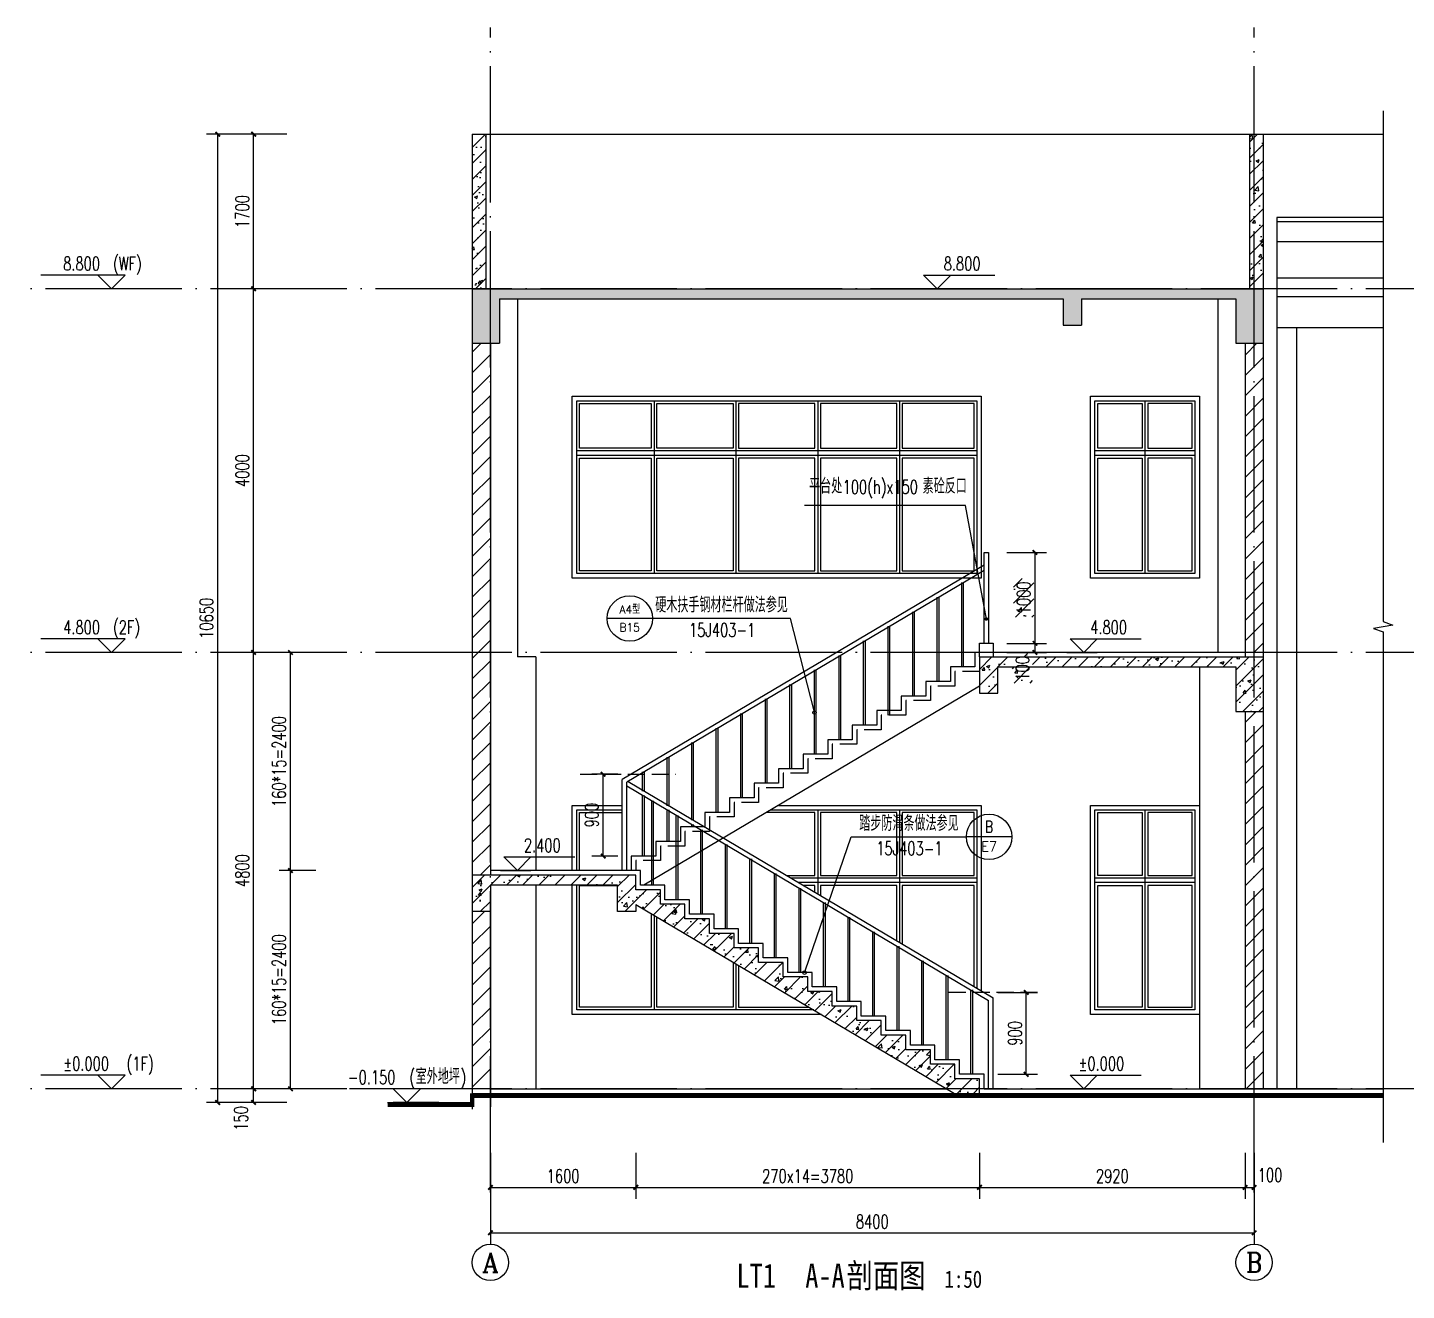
# Model space of a CAD drawing. Extents: x 409931 to 937299, y -508824 to 132289.
# Drawn here: x 589876 to 605041, y -189875 to -175985 of the extents above; entities that cross this region are included whole.
import ezdxf
from ezdxf.enums import TextEntityAlignment as Align

# ---------------------------------------------------------------- set-up
doc = ezdxf.new("R2010")
doc.units = 0
doc.header["$LTSCALE"] = 1500
doc.header["$MEASUREMENT"] = 0
doc.linetypes.add('DASH', pattern=[0.35, 0.25, -0.1])
doc.linetypes.add('DOTE', pattern=[2.42, 2, -0.2, 0.02, -0.2])
doc.layers.get('Defpoints').update_dxf_attribs({"color": 252})
for name, color, linetype in [('A-Hatch2(建筑填充2立面)', 9, 'Continuous'), ('A-L-handrail(建筑栏杆)', 165, 'Continuous'), ('A-L-wall(建筑立面)', 2, 'Continuous'), ('A-Other(建筑其它)', 33, 'Continuous'), ('A-S-face(建筑粉刷线)', 136, 'Continuous'), ('A-S-SEE(建筑剖面可见线)', 154, 'Continuous'), ('A-Stair(建筑楼梯、踏步、电梯)', 25, 'Continuous'), ('AXIS', 3, 'Continuous'), ('AXIS_TEXT', 7, 'Continuous'), ('DIM_ELEV', 3, 'Continuous'), ('DIM_IDEN', 3, 'Continuous'), ('DIM_SYMB', 3, 'Continuous'), ('DOTE', 1, 'Continuous'), ('PUB_DIM', 3, 'Continuous'), ('PUB_TEXT', 7, 'Continuous')]:
    doc.layers.add(name, color=color, linetype=linetype)
doc.styles.add('_TCH_AXIS', font='COMPLEX', dxfattribs={"bigfont": 'GBCBIG'})
doc.styles.add('_TCH_DIM', font='SIMPLEX', dxfattribs={"bigfont": 'GBCBIG'})
doc.styles.add('_TCH_DIM_T3', font='SIMPLEX', dxfattribs={"width": 0.705882, "bigfont": 'GBCBIG'})
doc.styles.add('仿宋体', font='', dxfattribs={"width": 0.8})
doc.styles.get('仿宋体').set_extended_font_data('SimSun')
doc.dimstyles.new('_TCH_ARCH&&50', dxfattribs={"dimtxt": 148.75, "dimasz": 50, "dimexe": 125, "dimexo": 150, "dimgap": 50, "dimtad": 1, "dimdec": 0, "dimzin": 0, "dimdsep": 46, "dimtxsty": '_TCH_DIM_T3', "dimblk": 'ARCHTICK', "dimcen": 0.09, "dimclrt": 7, "dimazin": 2, "dimtfac": 1, "dimtdec": 0, "dimtix": 1, "dimtmove": 2, "dimatfit": 3, "dimfxl": 0, "dimtolj": 1, "dimtzin": 0, "dimarcsym": 0})
pattern_1 = [(45, (24966.5, 55633.5), (-88.388348, 88.388348), []), (50, (24966.5, 55633.5), (358.63009, -31.37607), [37.5, -412.5]), (355, (24966.5, 55633.5), (-69.37567, 376.09607), [30, -330]), (100.4514, (24996.4, 55630.9), (289.2547, 344.71977), [31.8701, -350.57106]), (46.1842, (24966.5, 55733.5), (533.62052, -82.7595), [56.25, -618.75]), (96.6356, (25010.97, 55726.6), (467.33135, 487.05894), [47.80514, -525.8565]), (351.1842, (24966.5, 55733.5), (467.33097, 487.0593), [45, -495]), (21, (25016.5, 55708.5), (298.45353, -201.30945), [37.5, -412.5]), (326, (25016.5, 55708.5), (121.65767, 362.57502), [30, -330]), (71.4514, (25041.37, 55691.72), (420.11131, 161.26525), [31.8701, -350.57106]), (37.5, (24966.5, 55633.5), (6.079928, 166.446927), [0, -326, 0, -335, 0, -331.25]), (7.5, (24966.5, 55633.5), (131.53477, 197.205856), [0, -191, 0, -318.5, 0, -126.25]), (327.5, (24855, 55633.5), (266.911218, -11.277436), [0, -125, 0, -390, 0, -517.5]), (317.5, (24805, 55633.5), (291.593085, 50.05249), [0, -162.5, 0, -259, 0, -367.5])]
pattern_2 = [(45, (0, 0), (-112.2532, 112.2532), [])]

# ---------------------------------------------------------------- blocks, each defined once
blk = doc.blocks.new('_ArchTick')
at = {"color": 0, "linetype": 'ByBlock', "const_width": 0.4}
blk.add_lwpolyline([(-0.5, -0.5), (0.5, 0.5)], dxfattribs=at)
blk = doc.blocks.new('*D350')
at = {"layer": 'Defpoints', "color": 0}
for p in [(592767, -182858), (593195, -182858), (593195, -185258)]:
    blk.add_point(p, dxfattribs=at)
at = {"layer": 'PUB_DIM', "color": 0, "lineweight": -2}
for p, q in [((593045, -182858), (592642, -182858)), ((592767, -185258), (592767, -182858)), ((593045, -185258), (592642, -185258))]:
    blk.add_line(p, q, dxfattribs=at)
at = {"layer": 'PUB_DIM', "color": 0, "lineweight": -2, "xscale": 50, "yscale": 50, "zscale": 50}
for p, rotation in [((592767, -182858), 90), ((592767, -185258), 270)]:
    blk.add_blockref('_ArchTick', p, dxfattribs=dict(at, rotation=rotation))
at = {"layer": 'PUB_DIM', "color": 7, "insert": (592642, -184058), "char_height": 148.75, "attachment_point": 5, "rotation": 90, "style": '_TCH_DIM_T3'}
blk.add_mtext('\\A1;160*15=2400', dxfattribs=at)
blk = doc.blocks.new('*D351')
at = {"layer": 'Defpoints', "color": 0}
for p in [(592767, -185258), (593195, -185258), (593195, -187658)]:
    blk.add_point(p, dxfattribs=at)
at = {"layer": 'PUB_DIM', "color": 0, "lineweight": -2}
for p, q in [((593045, -185258), (592642, -185258)), ((592767, -187658), (592767, -185258)), ((593045, -187658), (592642, -187658))]:
    blk.add_line(p, q, dxfattribs=at)
at = {"layer": 'PUB_DIM', "color": 0, "lineweight": -2, "xscale": 50, "yscale": 50, "zscale": 50}
for p, rotation in [((592767, -185258), 90), ((592767, -187658), 270)]:
    blk.add_blockref('_ArchTick', p, dxfattribs=dict(at, rotation=rotation))
at = {"layer": 'PUB_DIM', "color": 7, "insert": (592642, -186458), "char_height": 148.75, "attachment_point": 5, "rotation": 90, "style": '_TCH_DIM_T3'}
blk.add_mtext('\\A1;160*15=2400', dxfattribs=at)
blk = doc.blocks.new('*D352')
at = {"layer": 'Defpoints', "color": 0}
for p in [(591967, -177158), (592727, -177158), (592727, -187808)]:
    blk.add_point(p, dxfattribs=at)
at = {"layer": 'PUB_DIM', "color": 0, "lineweight": -2}
for p, q in [((592577, -177158), (591842, -177158)), ((591967, -187808), (591967, -177158)), ((592577, -187808), (591842, -187808))]:
    blk.add_line(p, q, dxfattribs=at)
at = {"layer": 'PUB_DIM', "color": 0, "lineweight": -2, "xscale": 50, "yscale": 50, "zscale": 50}
for p, rotation in [((591967, -177158), 90), ((591967, -187808), 270)]:
    blk.add_blockref('_ArchTick', p, dxfattribs=dict(at, rotation=rotation))
at = {"layer": 'PUB_DIM', "color": 7, "insert": (591843, -182483), "char_height": 148.8, "attachment_point": 5, "rotation": 90, "style": '_TCH_DIM_T3'}
blk.add_mtext('\\A1;10650', dxfattribs=at)
blk = doc.blocks.new('*D353')
at = {"layer": 'Defpoints', "color": 0}
for p in [(592362, -187658), (592877, -187658), (592877, -187808)]:
    blk.add_point(p, dxfattribs=at)
at = {"layer": 'PUB_DIM', "color": 0, "lineweight": -2}
for p, q in [((592727, -187658), (592237, -187658)), ((592362, -187808), (592362, -187658)), ((592727, -187808), (592237, -187808))]:
    blk.add_line(p, q, dxfattribs=at)
at = {"layer": 'PUB_DIM', "color": 0, "lineweight": -2, "xscale": 50, "yscale": 50, "zscale": 50}
for p, rotation in [((592362, -187658), 90), ((592362, -187808), 270)]:
    blk.add_blockref('_ArchTick', p, dxfattribs=dict(at, rotation=rotation))
at = {"layer": 'PUB_DIM', "color": 7, "insert": (592224, -187983), "char_height": 148.8, "attachment_point": 5, "rotation": 90, "style": '_TCH_DIM_T3'}
blk.add_mtext('\\A1;150', dxfattribs=at)
blk = doc.blocks.new('*D354')
at = {"layer": 'Defpoints', "color": 0}
for p in [(592362, -182858), (592877, -182858), (592877, -187658)]:
    blk.add_point(p, dxfattribs=at)
at = {"layer": 'PUB_DIM', "color": 0, "lineweight": -2}
for p, q in [((592727, -182858), (592237, -182858)), ((592362, -187658), (592362, -182858)), ((592727, -187658), (592237, -187658))]:
    blk.add_line(p, q, dxfattribs=at)
at = {"layer": 'PUB_DIM', "color": 0, "lineweight": -2, "xscale": 50, "yscale": 50, "zscale": 50}
for p, rotation in [((592362, -182858), 90), ((592362, -187658), 270)]:
    blk.add_blockref('_ArchTick', p, dxfattribs=dict(at, rotation=rotation))
at = {"layer": 'PUB_DIM', "color": 7, "insert": (592238, -185258), "char_height": 148.8, "attachment_point": 5, "rotation": 90, "style": '_TCH_DIM_T3'}
blk.add_mtext('\\A1;4800', dxfattribs=at)
blk = doc.blocks.new('*D355')
at = {"layer": 'Defpoints', "color": 0}
for p in [(592362, -178858), (592877, -178858), (592877, -182858)]:
    blk.add_point(p, dxfattribs=at)
at = {"layer": 'PUB_DIM', "color": 0, "lineweight": -2}
for p, q in [((592727, -178858), (592237, -178858)), ((592362, -182858), (592362, -178858)), ((592727, -182858), (592237, -182858))]:
    blk.add_line(p, q, dxfattribs=at)
at = {"layer": 'PUB_DIM', "color": 0, "lineweight": -2, "xscale": 50, "yscale": 50, "zscale": 50}
for p, rotation in [((592362, -178858), 90), ((592362, -182858), 270)]:
    blk.add_blockref('_ArchTick', p, dxfattribs=dict(at, rotation=rotation))
at = {"layer": 'PUB_DIM', "color": 7, "insert": (592238, -180858), "char_height": 148.8, "attachment_point": 5, "rotation": 90, "style": '_TCH_DIM_T3'}
blk.add_mtext('\\A1;4000', dxfattribs=at)
blk = doc.blocks.new('*D356')
at = {"layer": 'Defpoints', "color": 0}
for p in [(592362, -177158), (592877, -177158), (592877, -178858)]:
    blk.add_point(p, dxfattribs=at)
at = {"layer": 'PUB_DIM', "color": 0, "lineweight": -2}
for p, q in [((592727, -177158), (592237, -177158)), ((592362, -178858), (592362, -177158)), ((592727, -178858), (592237, -178858))]:
    blk.add_line(p, q, dxfattribs=at)
at = {"layer": 'PUB_DIM', "color": 0, "lineweight": -2, "xscale": 50, "yscale": 50, "zscale": 50}
for p, rotation in [((592362, -177158), 90), ((592362, -178858), 270)]:
    blk.add_blockref('_ArchTick', p, dxfattribs=dict(at, rotation=rotation))
at = {"layer": 'PUB_DIM', "color": 7, "insert": (592238, -178008), "char_height": 148.8, "attachment_point": 5, "rotation": 90, "style": '_TCH_DIM_T3'}
blk.add_mtext('\\A1;1700', dxfattribs=at)
blk = doc.blocks.new('*D357')
at = {"layer": 'Defpoints', "color": 0}
for p in [(600496, -181758), (600956, -181758), (600496, -182758)]:
    blk.add_point(p, dxfattribs=at)
at = {"layer": 'PUB_DIM', "color": 0, "lineweight": -2}
for p, q in [((600646, -181758), (601081, -181758)), ((600956, -182758), (600956, -181758)), ((600646, -182758), (601081, -182758))]:
    blk.add_line(p, q, dxfattribs=at)
at = {"layer": 'PUB_DIM', "color": 0, "lineweight": -2, "xscale": 50, "yscale": 50, "zscale": 50}
for p, rotation in [((600956, -181758), 90), ((600956, -182758), 270)]:
    blk.add_blockref('_ArchTick', p, dxfattribs=dict(at, rotation=rotation))
at = {"layer": 'PUB_DIM', "color": 7, "insert": (600831, -182258), "char_height": 148.8, "attachment_point": 5, "rotation": 90, "style": '_TCH_DIM_T3'}
blk.add_mtext('\\A1;1000', dxfattribs=at)
blk = doc.blocks.new('*D358')
at = {"layer": 'Defpoints', "color": 0}
for p in [(600496, -182758), (600496, -182858), (600956, -182758)]:
    blk.add_point(p, dxfattribs=at)
at = {"layer": 'PUB_DIM', "color": 0, "lineweight": -2}
for p, q in [((600646, -182758), (601081, -182758)), ((600646, -182858), (601081, -182858)), ((600956, -182858), (600956, -182758))]:
    blk.add_line(p, q, dxfattribs=at)
at = {"layer": 'PUB_DIM', "color": 0, "lineweight": -2, "xscale": 50, "yscale": 50, "zscale": 50}
for p, rotation in [((600956, -182758), 90), ((600956, -182858), 270)]:
    blk.add_blockref('_ArchTick', p, dxfattribs=dict(at, rotation=rotation))
at = {"layer": 'PUB_DIM', "color": 7, "insert": (600818, -183033), "char_height": 148.8, "attachment_point": 5, "rotation": 90, "style": '_TCH_DIM_T3'}
blk.add_mtext('\\A1;100', dxfattribs=at)
blk = doc.blocks.new('*D359')
at = {"layer": 'Defpoints', "color": 0}
for p in [(596206, -184198), (596516, -184198), (596516, -185098)]:
    blk.add_point(p, dxfattribs=at)
at = {"layer": 'PUB_DIM', "color": 0, "lineweight": -2}
for p, q in [((596366, -184198), (596081, -184198)), ((596206, -185098), (596206, -184198)), ((596366, -185098), (596081, -185098))]:
    blk.add_line(p, q, dxfattribs=at)
at = {"layer": 'PUB_DIM', "color": 0, "lineweight": -2, "xscale": 50, "yscale": 50, "zscale": 50}
for p, rotation in [((596206, -184198), 90), ((596206, -185098), 270)]:
    blk.add_blockref('_ArchTick', p, dxfattribs=dict(at, rotation=rotation))
at = {"layer": 'PUB_DIM', "color": 7, "insert": (596081, -184648), "char_height": 148.8, "attachment_point": 5, "rotation": 90, "style": '_TCH_DIM_T3'}
blk.add_mtext('\\A1;900', dxfattribs=at)
blk = doc.blocks.new('*D360')
at = {"layer": 'Defpoints', "color": 0}
for p in [(600396, -186598), (600859, -186598), (600396, -187498)]:
    blk.add_point(p, dxfattribs=at)
at = {"layer": 'PUB_DIM', "color": 0, "lineweight": -2}
for p, q in [((600546, -186598), (600984, -186598)), ((600859, -187498), (600859, -186598)), ((600546, -187498), (600984, -187498))]:
    blk.add_line(p, q, dxfattribs=at)
at = {"layer": 'PUB_DIM', "color": 0, "lineweight": -2, "xscale": 50, "yscale": 50, "zscale": 50}
for p, rotation in [((600859, -186598), 90), ((600859, -187498), 270)]:
    blk.add_blockref('_ArchTick', p, dxfattribs=dict(at, rotation=rotation))
at = {"layer": 'PUB_DIM', "color": 7, "insert": (600735, -187048), "char_height": 148.8, "attachment_point": 5, "rotation": 90, "style": '_TCH_DIM_T3'}
blk.add_mtext('\\A1;900', dxfattribs=at)
blk = doc.blocks.new('*D361')
at = {"layer": 'Defpoints', "color": 0}
for p in [(603266, -188211), (603366, -188211), (603366, -188742)]:
    blk.add_point(p, dxfattribs=at)
at = {"layer": 'PUB_DIM', "color": 0, "lineweight": -2}
for p, q in [((603266, -188361), (603266, -188867)), ((603366, -188361), (603366, -188867)), ((603266, -188742), (603366, -188742))]:
    blk.add_line(p, q, dxfattribs=at)
at = {"layer": 'PUB_DIM', "color": 0, "lineweight": -2, "xscale": 50, "yscale": 50, "zscale": 50, "rotation": 180}
blk.add_blockref('_ArchTick', (603266, -188742), dxfattribs=at)
at = {"layer": 'PUB_DIM', "color": 0, "lineweight": -2, "xscale": 50, "yscale": 50, "zscale": 50}
blk.add_blockref('_ArchTick', (603366, -188742), dxfattribs=at)
at = {"layer": 'PUB_DIM', "color": 7, "insert": (603541, -188605), "char_height": 148.8, "attachment_point": 5, "style": '_TCH_DIM_T3'}
blk.add_mtext('\\A1;100', dxfattribs=at)
blk = doc.blocks.new('*D362')
at = {"layer": 'Defpoints', "color": 0}
for p in [(600346, -188211), (603266, -188211), (603266, -188742)]:
    blk.add_point(p, dxfattribs=at)
at = {"layer": 'PUB_DIM', "color": 0, "lineweight": -2}
for p, q in [((600346, -188361), (600346, -188867)), ((603266, -188361), (603266, -188867)), ((600346, -188742), (603266, -188742))]:
    blk.add_line(p, q, dxfattribs=at)
at = {"layer": 'PUB_DIM', "color": 0, "lineweight": -2, "xscale": 50, "yscale": 50, "zscale": 50, "rotation": 180}
blk.add_blockref('_ArchTick', (600346, -188742), dxfattribs=at)
at = {"layer": 'PUB_DIM', "color": 0, "lineweight": -2, "xscale": 50, "yscale": 50, "zscale": 50}
blk.add_blockref('_ArchTick', (603266, -188742), dxfattribs=at)
at = {"layer": 'PUB_DIM', "color": 7, "insert": (601806, -188618), "char_height": 148.8, "attachment_point": 5, "style": '_TCH_DIM_T3'}
blk.add_mtext('\\A1;2920', dxfattribs=at)
blk = doc.blocks.new('*D363')
at = {"layer": 'Defpoints', "color": 0}
for p in [(596566, -188211), (600346, -188211), (600346, -188742)]:
    blk.add_point(p, dxfattribs=at)
at = {"layer": 'PUB_DIM', "color": 0, "lineweight": -2}
for p, q in [((596566, -188361), (596566, -188867)), ((600346, -188361), (600346, -188867)), ((596566, -188742), (600346, -188742))]:
    blk.add_line(p, q, dxfattribs=at)
at = {"layer": 'PUB_DIM', "color": 0, "lineweight": -2, "xscale": 50, "yscale": 50, "zscale": 50, "rotation": 180}
blk.add_blockref('_ArchTick', (596566, -188742), dxfattribs=at)
at = {"layer": 'PUB_DIM', "color": 0, "lineweight": -2, "xscale": 50, "yscale": 50, "zscale": 50}
blk.add_blockref('_ArchTick', (600346, -188742), dxfattribs=at)
at = {"layer": 'PUB_DIM', "color": 7, "insert": (598456, -188618), "char_height": 148.75, "attachment_point": 5, "style": '_TCH_DIM_T3'}
blk.add_mtext('\\A1;270x14=3780', dxfattribs=at)
blk = doc.blocks.new('*D364')
at = {"layer": 'Defpoints', "color": 0}
for p in [(594966, -188211), (596566, -188211), (596566, -188742)]:
    blk.add_point(p, dxfattribs=at)
at = {"layer": 'PUB_DIM', "color": 0, "lineweight": -2}
for p, q in [((594966, -188361), (594966, -188867)), ((596566, -188361), (596566, -188867)), ((594966, -188742), (596566, -188742))]:
    blk.add_line(p, q, dxfattribs=at)
at = {"layer": 'PUB_DIM', "color": 0, "lineweight": -2, "xscale": 50, "yscale": 50, "zscale": 50, "rotation": 180}
blk.add_blockref('_ArchTick', (594966, -188742), dxfattribs=at)
at = {"layer": 'PUB_DIM', "color": 0, "lineweight": -2, "xscale": 50, "yscale": 50, "zscale": 50}
blk.add_blockref('_ArchTick', (596566, -188742), dxfattribs=at)
at = {"layer": 'PUB_DIM', "color": 7, "insert": (595766, -188618), "char_height": 148.8, "attachment_point": 5, "style": '_TCH_DIM_T3'}
blk.add_mtext('\\A1;1600', dxfattribs=at)
blk = doc.blocks.new('*D365')
at = {"layer": 'Defpoints', "color": 0}
for p in [(594966, -188742), (603366, -188742), (603366, -189242)]:
    blk.add_point(p, dxfattribs=at)
at = {"layer": 'PUB_DIM', "color": 0, "lineweight": -2}
for p, q in [((594966, -188892), (594966, -189367)), ((603366, -188892), (603366, -189367)), ((594966, -189242), (603366, -189242))]:
    blk.add_line(p, q, dxfattribs=at)
at = {"layer": 'PUB_DIM', "color": 0, "lineweight": -2, "xscale": 50, "yscale": 50, "zscale": 50, "rotation": 180}
blk.add_blockref('_ArchTick', (594966, -189242), dxfattribs=at)
at = {"layer": 'PUB_DIM', "color": 0, "lineweight": -2, "xscale": 50, "yscale": 50, "zscale": 50}
blk.add_blockref('_ArchTick', (603366, -189242), dxfattribs=at)
at = {"layer": 'PUB_DIM', "color": 7, "insert": (599166, -189118), "char_height": 148.8, "attachment_point": 5, "style": '_TCH_DIM_T3'}
blk.add_mtext('\\A1;8400', dxfattribs=at)

msp = doc.modelspace()

# ---------------------------------------------------------------- hatches: boundary and pattern name
at = {"layer": 'A-Hatch2(建筑填充2立面)'}
h = msp.add_hatch(dxfattribs=at)
h.set_pattern_fill('钢筋混凝土,_O', color=256, scale=50)
h.set_pattern_definition([(45, (-482664.77, -43459.14), (-88.388348, 88.388348), []), (50, (-482664.77, -43459.14), (358.63009, -31.37607), [37.5, -412.5]), (355, (-482664.77, -43459.14), (-69.37567, 376.09607), [30, -330]), (100.4514, (-482634.9, -43461.76), (289.25469, 344.71977), [31.8701, -350.57106]), (46.1842, (-482664.77, -43359.14), (533.62052, -82.7595), [56.25, -618.75]), (96.6356, (-482620.3, -43366.04), (467.33135, 487.05894), [47.80514, -525.8565]), (351.1842, (-482664.77, -43359.14), (467.33097, 487.0593), [45, -495]), (21, (-482614.77, -43384.14), (298.45353, -201.309445), [37.5, -412.5]), (326, (-482614.77, -43384.14), (121.65767, 362.57502), [30, -330]), (71.4514, (-482589.9, -43400.92), (420.11131, 161.26525), [31.8701, -350.57106]), (37.5, (-482664.77, -43459.14), (6.079928, 166.446927), [0, -326, 0, -335, 0, -331.25]), (7.5, (-482664.77, -43459.14), (131.53477, 197.205856), [0, -191, 0, -318.5, 0, -126.25]), (327.5, (-482776.27, -43459.14), (266.911218, -11.277436), [0, -125, 0, -390, 0, -517.5]), (317.5, (-482826.27, -43459.14), (291.593085, 50.05249), [0, -162.5, 0, -259, 0, -367.5])])
h.paths.add_polyline_path([(594915.5, -177157.8), (594765.5, -177157.8), (594765.5, -178857.8), (594915.5, -178857.8)])
h = msp.add_hatch(dxfattribs=at)
h.set_pattern_fill('钢筋混凝土,_O', color=256, scale=50)
h.set_pattern_definition(pattern_1)
h.paths.add_polyline_path([(603465.5, -177157.8), (603365.5, -177157.8), (603365.5, -178857.8), (603465.5, -178857.8)])
h.paths.add_polyline_path([(603365.5, -177157.8), (603315.5, -177157.8), (603315.5, -178857.8), (603365.5, -178857.8)])
h = msp.add_hatch(dxfattribs=at)
h.set_pattern_fill('钢筋混凝土,_O', color=256, scale=50)
h.set_pattern_definition(pattern_1)
h.paths.add_polyline_path([(594965.5, -178857.8), (594765.5, -178857.8), (594765.5, -179457.8), (594965.5, -179457.8)])
h.paths.add_polyline_path([(595065.5, -178967.8), (601265.5, -178967.8), (601265.5, -179257.8), (601465.5, -179257.8), (601465.5, -178967.8), (603165.5, -178967.8), (603165.5, -179457.8), (603365.5, -179457.8), (603365.5, -178857.8), (594965.5, -178857.8), (594965.5, -179457.8), (595065.5, -179457.8)])
h.paths.add_polyline_path([(603365.5, -179457.8), (603465.5, -179457.8), (603465.5, -178857.8), (603365.5, -178857.8)])
h = msp.add_hatch(dxfattribs=at)
h.set_pattern_fill('ANSI31,_O', color=256, scale=100)
h.set_pattern_definition(pattern_2)
h.paths.add_polyline_path([(594965.5, -179457.8), (594765.5, -179457.8), (594765.5, -182857.8), (594965.5, -182857.8)])
h.paths.add_polyline_path([(594765.5, -185307.8), (594965.5, -185307.8), (594965.5, -182857.8), (594765.5, -182857.8)])
h.paths.add_polyline_path([(594765.5, -187657.8), (594965.5, -187657.8), (594965.5, -185707.8), (594765.5, -185707.8)])
h = msp.add_hatch(dxfattribs=at)
h.set_pattern_fill('ANSI31,_O', color=256, scale=100)
h.set_pattern_definition(pattern_2)
h.paths.add_polyline_path([(603265.5, -182857.8), (603365.5, -182857.8), (603365.5, -179457.8), (603265.5, -179457.8)])
h.paths.add_polyline_path([(603465.5, -179457.8), (603365.5, -179457.8), (603365.5, -182857.8), (603465.5, -182857.8)])
h.paths.add_polyline_path([(603465.5, -183507.8), (603365.5, -183507.8), (603365.5, -187657.8), (603465.5, -187657.8)])
h.paths.add_polyline_path([(603365.5, -183507.8), (603265.5, -183507.8), (603265.5, -187657.8), (603365.5, -187657.8)])
h = msp.add_hatch(dxfattribs=at)
h.set_pattern_fill('钢筋混凝土,_O', color=256, scale=50)
h.set_pattern_definition(pattern_1)
h.paths.add_polyline_path([(600345.5, -182907.8), (600345.5, -183307.8), (600545.5, -183307.8), (600545.5, -183017.8), (603165.5, -183017.8), (603165.5, -183507.8), (603365.5, -183507.8), (603365.5, -182907.8)])
h.paths.add_polyline_path([(603465.5, -182907.8), (603365.5, -182907.8), (603365.5, -183507.8), (603465.5, -183507.8)])
edge = h.paths.add_edge_path()
edge.add_line((600719.7, -182470), (600719.7, -182045.6))
edge.add_line((600719.7, -182045.6), (600942.8, -182045.6))
edge.add_line((600942.8, -182045.6), (600942.8, -182470))
edge.add_line((600942.8, -182470), (600719.7, -182470))
edge.add_line((600706.6, -183195), (600706.6, -182870.6))
edge.add_line((600706.6, -182870.6), (600929.7, -182870.6))
edge.add_line((600929.7, -182870.6), (600929.7, -183195))
edge.add_line((600929.7, -183195), (600706.6, -183195))
h = msp.add_hatch(dxfattribs=at)
h.set_pattern_fill('钢筋混凝土,_O', color=256, scale=50)
h.set_pattern_definition(pattern_1)
h.paths.add_polyline_path([(596365.5, -185707.8), (596565.5, -185707.8), (596565.5, -185630.6), (599986.5, -187657.8), (600345.5, -187657.8), (600345.5, -187547.8), (600075.5, -187547.8), (600075.5, -187387.8), (599805.5, -187387.8), (599805.5, -187227.8), (599535.5, -187227.8), (599535.5, -187067.8), (599265.5, -187067.8), (599265.5, -186907.8), (598995.5, -186907.8), (598995.5, -186747.8), (598725.5, -186747.8), (598725.5, -186587.8), (598455.5, -186587.8), (598455.5, -186427.8), (598185.5, -186427.8), (598185.5, -186267.8), (597915.5, -186267.8), (597915.5, -186107.8), (597645.5, -186107.8), (597645.5, -185947.8), (597375.5, -185947.8), (597375.5, -185787.8), (597105.5, -185787.8), (597105.5, -185627.8), (596835.5, -185627.8), (596835.5, -185467.8), (596565.5, -185467.8), (596565.5, -185307.8), (594965.5, -185307.8), (594965.5, -185417.8), (596365.5, -185417.8)])
h.paths.add_polyline_path([(594965.5, -185307.8), (594765.5, -185307.8), (594765.5, -185707.8), (594965.5, -185707.8)])
h.paths.add_polyline_path([(599986.5, -187657.8), (600070.9, -187707.8), (600345.5, -187707.8), (600345.5, -187657.8)])

# ---------------------------------------------------------------- linework, layer by layer
at = {"layer": 'A-L-handrail(建筑栏杆)'}
for p, q in [((600395.5, -181898.6), (596415.5, -184257.1)), ((600395.5, -181956.7), (596465.5, -184285.6)), ((600150.5, -183017.8), (600150.5, -182090)), ((600170.5, -183017.8), (600170.5, -182090)), ((599880.5, -183177.8), (599880.5, -182250)), ((599900.5, -183177.8), (599900.5, -182250)), ((599610.5, -183337.8), (599610.5, -182410)), ((599630.5, -183337.8), (599630.5, -182410)), ((599340.5, -183547.8), (599340.5, -182570)), ((599360.5, -183547.8), (599360.5, -182570)), ((599070.5, -183657.8), (599070.5, -182730)), ((599090.5, -183657.8), (599090.5, -182730)), ((598800.5, -183817.8), (598800.5, -182890)), ((598820.5, -183817.8), (598820.5, -182890)), ((598530.5, -183977.8), (598530.5, -183050)), ((598550.5, -183977.8), (598550.5, -183050)), ((598260.5, -184137.8), (598260.5, -183210)), ((598280.5, -184137.8), (598280.5, -183210)), ((597990.5, -184297.8), (597990.5, -183370)), ((598010.5, -184297.8), (598010.5, -183370)), ((597720.5, -184457.8), (597720.5, -183530)), ((597740.5, -184457.8), (597740.5, -183530)), ((597450.5, -184617.8), (597450.5, -183690)), ((597470.5, -184617.8), (597470.5, -183690)), ((597180.5, -184704.5), (597180.5, -183850)), ((597200.5, -184704.5), (597200.5, -183850)), ((596910.5, -184544.5), (596910.5, -184010)), ((596930.5, -184544.5), (596930.5, -184010)), ((596640.5, -184384.5), (596640.5, -184170)), ((596660.5, -184384.5), (596660.5, -184170)), ((596415.5, -185257.8), (596415.5, -184257.1)), ((596465.5, -185257.8), (596465.5, -184285.6)), ((596465.5, -184327), (600445.5, -186685.6)), ((596479.5, -184277.2), (600495.5, -186657.1)), ((596640.5, -185097.8), (596640.5, -184430.7)), ((596660.5, -185097.8), (596660.5, -184430.7)), ((596740.5, -185417.8), (596740.5, -184490)), ((596760.5, -185417.8), (596760.5, -184490)), ((596910.5, -184937.8), (596910.5, -184590.7)), ((596930.5, -184937.8), (596930.5, -184590.7)), ((597010.5, -185577.8), (597010.5, -184650)), ((597030.5, -185577.8), (597030.5, -184650)), ((597180.5, -184777.8), (597180.5, -184750.7)), ((597200.5, -184777.8), (597200.5, -184750.7)), ((597280.5, -185737.8), (597280.5, -184810)), ((597300.5, -185737.8), (597300.5, -184810)), ((597550.5, -185897.8), (597550.5, -184970)), ((597570.5, -185897.8), (597570.5, -184970)), ((597820.5, -186057.8), (597820.5, -185130)), ((597840.5, -186057.8), (597840.5, -185130)), ((598090.5, -186217.8), (598090.5, -185290)), ((598110.5, -186217.8), (598110.5, -185290)), ((598360.5, -186377.8), (598360.5, -185450)), ((598380.5, -186377.8), (598380.5, -185450)), ((598630.5, -186537.8), (598630.5, -185610)), ((598650.5, -186537.8), (598650.5, -185610)), ((598900.5, -186697.8), (598900.5, -185770)), ((598920.5, -186697.8), (598920.5, -185770)), ((599170.5, -186857.8), (599170.5, -185930)), ((599190.5, -186857.8), (599190.5, -185930)), ((599440.5, -187017.8), (599440.5, -186090)), ((599460.5, -187017.8), (599460.5, -186090)), ((599710.5, -187177.8), (599710.5, -186250)), ((599730.5, -187177.8), (599730.5, -186250)), ((599980.5, -187337.8), (599980.5, -186410)), ((600000.5, -187337.8), (600000.5, -186410)), ((600250.5, -187497.8), (600250.5, -186570)), ((600270.5, -187497.8), (600270.5, -186570)), ((600495.5, -187657.8), (600495.5, -186657.1)), ((600445.5, -187657.8), (600445.5, -186685.6))]:
    msp.add_line(p, q, dxfattribs=at)
at = {"layer": 'A-L-handrail(建筑栏杆)', "linetype": 'DASH', "ltscale": 0.5}
for p, q in [((595953.1, -184197.8), (597005.6, -184197.8)), ((600984, -186597.8), (600000.5, -186597.8))]:
    msp.add_line(p, q, dxfattribs=at)
at = {"layer": 'A-L-handrail(建筑栏杆)'}
msp.add_lwpolyline([(600395.5, -182757.8), (600395.5, -181757.8), (600445.5, -181757.8), (600445.5, -182757.8)], dxfattribs=at)
at = {"layer": 'A-L-wall(建筑立面)'}
for p, q in [((594765.5, -177157.8), (594765.5, -187882.8)), ((594765.5, -177157.8), (594915.5, -177157.8)), ((594915.5, -177157.8), (594915.5, -178857.8)), ((603315.5, -177157.8), (603315.5, -178857.8)), ((603465.5, -177157.8), (603465.5, -187657.8)), ((594765.5, -178857.8), (603465.5, -178857.8)), ((595065.5, -178967.8), (601265.5, -178967.8)), ((595065.5, -178967.8), (595065.5, -179457.8)), ((601265.5, -178967.8), (601265.5, -179257.8)), ((601465.5, -178967.8), (601465.5, -179257.8)), ((601465.5, -178967.8), (603165.5, -178967.8)), ((603165.5, -178967.8), (603165.5, -179457.8)), ((601265.5, -179257.8), (601465.5, -179257.8)), ((594765.5, -179457.8), (595065.5, -179457.8)), ((594965.5, -179457.8), (594965.5, -185307.8)), ((603165.5, -179457.8), (603465.5, -179457.8)), ((603265.5, -179457.8), (603265.5, -182907.8)), ((600345.5, -182907.8), (600345.5, -183307.8)), ((600345.5, -182907.8), (603465.5, -182907.8)), ((600545.5, -183307.8), (600545.5, -183017.8)), ((600545.5, -183017.8), (603165.5, -183017.8)), ((603165.5, -183017.8), (603165.5, -183507.8)), ((600345.5, -183307.8), (600545.5, -183307.8)), ((603165.5, -183507.8), (603465.5, -183507.8)), ((603265.5, -183507.8), (603265.5, -187657.8)), ((596365.5, -185417.8), (594965.5, -185417.8)), ((594965.5, -185417.8), (594965.5, -187857.8)), ((596365.5, -185707.8), (596365.5, -185417.8)), ((594965.5, -185707.8), (594765.5, -185707.8)), ((596565.5, -185707.8), (596365.5, -185707.8)), ((596565.5, -185630.6), (596565.5, -185707.8)), ((596565.5, -185630.6), (600070.9, -187707.8))]:
    msp.add_line(p, q, dxfattribs=at)
for points in [[(600345.5, -182907.8), (600345.5, -182757.8), (600495.5, -182757.8), (600495.5, -182907.8)], [(600345.5, -187707.8), (600345.5, -187547.8), (600075.5, -187547.8), (600075.5, -187387.8), (599805.5, -187387.8), (599805.5, -187227.8), (599535.5, -187227.8), (599535.5, -187067.8), (599265.5, -187067.8), (599265.5, -186907.8), (598995.5, -186907.8), (598995.5, -186747.8), (598725.5, -186747.8), (598725.5, -186587.8), (598455.5, -186587.8), (598455.5, -186427.8), (598185.5, -186427.8), (598185.5, -186267.8), (597915.5, -186267.8), (597915.5, -186107.8), (597645.5, -186107.8), (597645.5, -185947.8), (597375.5, -185947.8), (597375.5, -185787.8), (597105.5, -185787.8), (597105.5, -185627.8), (596835.5, -185627.8), (596835.5, -185467.8), (596565.5, -185467.8), (596565.5, -185307.8), (594765.5, -185307.8)]]:
    msp.add_lwpolyline(points, dxfattribs=at)
at = {"layer": 'A-L-wall(建筑立面)', "const_width": 50}
msp.add_lwpolyline([(593835.4, -187832.8), (594765.5, -187832.8), (594765.5, -187732.8), (604785.4, -187732.8)], dxfattribs=at)
at = {"layer": 'A-Other(建筑其它)'}
msp.add_line((594915.5, -177157.8), (604785.4, -177157.8), dxfattribs=at)
at = {"layer": 'A-S-face(建筑粉刷线)'}
for p, q in [((594965.5, -187657.8), (599986.5, -187657.8)), ((600395.5, -187657.8), (604785.4, -187657.8))]:
    msp.add_line(p, q, dxfattribs=at)
for points in [[(600345.5, -182857.8), (600295.5, -182857.8), (600295.5, -183017.8), (600025.5, -183017.8), (600025.5, -183177.8), (599755.5, -183177.8), (599755.5, -183337.8), (599485.5, -183337.8), (599485.5, -183497.8), (599215.5, -183497.8), (599215.5, -183657.8), (598945.5, -183657.8), (598945.5, -183817.8), (598675.5, -183817.8), (598675.5, -183977.8), (598405.5, -183977.8), (598405.5, -184137.8), (598135.5, -184137.8), (598135.5, -184297.8), (597865.5, -184297.8), (597865.5, -184457.8), (597595.5, -184457.8), (597595.5, -184617.8), (597325.5, -184617.8), (597325.5, -184777.8), (597055.5, -184777.8), (597055.5, -184937.8), (596785.5, -184937.8), (596785.5, -185097.8), (596515.5, -185097.8), (596515.5, -185257.8)], [(603265.5, -182857.8), (600495.5, -182857.8)], [(600395.5, -187657.8), (600395.5, -187497.8), (600125.5, -187497.8), (600125.5, -187337.8), (599855.5, -187337.8), (599855.5, -187177.8), (599585.5, -187177.8), (599585.5, -187017.8), (599315.5, -187017.8), (599315.5, -186857.8), (599045.5, -186857.8), (599045.5, -186697.8), (598775.5, -186697.8), (598775.5, -186537.8), (598505.5, -186537.8), (598505.5, -186377.8), (598235.5, -186377.8), (598235.5, -186217.8), (597965.5, -186217.8), (597965.5, -186057.8), (597695.5, -186057.8), (597695.5, -185897.8), (597425.5, -185897.8), (597425.5, -185737.8), (597155.5, -185737.8), (597155.5, -185577.8), (596885.5, -185577.8), (596885.5, -185417.8), (596615.5, -185417.8), (596615.5, -185257.8), (594965.5, -185257.8)]]:
    msp.add_lwpolyline(points, dxfattribs=at)
at = {"layer": 'A-S-SEE(建筑剖面可见线)'}
for p, q in [((604785.4, -178072.5), (603615.5, -178072.5)), ((603615.5, -178072.5), (603615.5, -187657.8)), ((604785.4, -178122.5), (603615.5, -178122.5)), ((604785.4, -178342.8), (603615.5, -178342.8)), ((604785.4, -178743.3), (603615.5, -178743.3)), ((604785.4, -178946.3), (603615.5, -178946.3)), ((595265.5, -178967.8), (595265.5, -182907.8)), ((602965.5, -178967.8), (602965.5, -182857.8)), ((604785.4, -179286.9), (603615.5, -179286.9)), ((603835.5, -187657.8), (603835.5, -179286.9)), ((596765.5, -180090.3), (596765.5, -181990.3)), ((597665.5, -180090.3), (597665.5, -181990.3)), ((598565.5, -180090.3), (598565.5, -181990.3)), ((599465.5, -180090.3), (599465.5, -181990.3)), ((602165.5, -180090.3), (602165.5, -181990.3)), ((600315.5, -180640.3), (595915.5, -180640.3)), ((600315.5, -180690.3), (595915.5, -180690.3)), ((602715.5, -180640.3), (601615.5, -180640.3)), ((602715.5, -180690.3), (601615.5, -180690.3)), ((595465.5, -182907.8), (595265.5, -182907.8)), ((595465.5, -182907.8), (595465.5, -185257.8)), ((602765.5, -183017.8), (602765.5, -187657.8)), ((598565.5, -184590.3), (598565.5, -185513.4)), ((599465.5, -184590.3), (599465.5, -186046.7)), ((602165.5, -184590.3), (602165.5, -186790.3)), ((595465.5, -185417.8), (595465.5, -187657.8)), ((600315.5, -185340.3), (598273.4, -185340.3)), ((600315.5, -185390.3), (598357.8, -185390.3)), ((602715.5, -185340.3), (601615.5, -185340.3)), ((602715.5, -185390.3), (601615.5, -185390.3)), ((596765.5, -185749.1), (596765.5, -186790.3)), ((597665.5, -186282.4), (597665.5, -186790.3))]:
    msp.add_line(p, q, dxfattribs=at)
for points in [[(600365.5, -182040.3), (595865.5, -182040.3), (595865.5, -180040.3), (600365.5, -180040.3)], [(600315.5, -181990.3), (595915.5, -181990.3), (595915.5, -180090.3), (600315.5, -180090.3)], [(595945.5, -180120.3), (596735.5, -180120.3), (596735.5, -180610.3), (595945.5, -180610.3)], [(596795.5, -180120.3), (597635.5, -180120.3), (597635.5, -180610.3), (596795.5, -180610.3)], [(598535.5, -180120.3), (597695.5, -180120.3), (597695.5, -180610.3), (598535.5, -180610.3)], [(599435.5, -180120.3), (598595.5, -180120.3), (598595.5, -180610.3), (599435.5, -180610.3)], [(600285.5, -180120.3), (599495.5, -180120.3), (599495.5, -180610.3), (600285.5, -180610.3)], [(602765.5, -182040.3), (601565.5, -182040.3), (601565.5, -180040.3), (602765.5, -180040.3)], [(602715.5, -181990.3), (601615.5, -181990.3), (601615.5, -180090.3), (602715.5, -180090.3)], [(601645.5, -180120.3), (602135.5, -180120.3), (602135.5, -180610.3), (601645.5, -180610.3)], [(602685.5, -180120.3), (602195.5, -180120.3), (602195.5, -180610.3), (602685.5, -180610.3)], [(595945.5, -180720.3), (596735.5, -180720.3), (596735.5, -181960.3), (595945.5, -181960.3)], [(596795.5, -180720.3), (597635.5, -180720.3), (597635.5, -181960.3), (596795.5, -181960.3)], [(598535.5, -180720.3), (597695.5, -180720.3), (597695.5, -181960.3), (598535.5, -181960.3)], [(599435.5, -180720.3), (598595.5, -180720.3), (598595.5, -181960.3), (599435.5, -181960.3)], [(600285.5, -180720.3), (599495.5, -180720.3), (599495.5, -181960.3), (600285.5, -181960.3)], [(601645.5, -180720.3), (602135.5, -180720.3), (602135.5, -181960.3), (601645.5, -181960.3)], [(602685.5, -180720.3), (602195.5, -180720.3), (602195.5, -181960.3), (602685.5, -181960.3)], [(602765.5, -186840.3), (601565.5, -186840.3), (601565.5, -184540.3), (602765.5, -184540.3)], [(599435.5, -184620.3), (598595.5, -184620.3), (598595.5, -185310.3), (599435.5, -185310.3)], [(600285.5, -184620.3), (599495.5, -184620.3), (599495.5, -185310.3), (600285.5, -185310.3)], [(602715.5, -186790.3), (601615.5, -186790.3), (601615.5, -184590.3), (602715.5, -184590.3)], [(601645.5, -184620.3), (602135.5, -184620.3), (602135.5, -185310.3), (601645.5, -185310.3)], [(602685.5, -184620.3), (602195.5, -184620.3), (602195.5, -185310.3), (602685.5, -185310.3)], [(601645.5, -185420.3), (602135.5, -185420.3), (602135.5, -186760.3), (601645.5, -186760.3)], [(602685.5, -185420.3), (602195.5, -185420.3), (602195.5, -186760.3), (602685.5, -186760.3)]]:
    msp.add_lwpolyline(points, close=True, dxfattribs=at)
for points in [[(595865.5, -185257.8), (595865.5, -184540.3), (596415.5, -184540.3)], [(598135.3, -184540.3), (600365.5, -184540.3), (600365.5, -186580)], [(595915.5, -185257.8), (595915.5, -184590.3), (596415.5, -184590.3)], [(595945.5, -185257.8), (595945.5, -184620.3), (596415.5, -184620.3)], [(598222.8, -185310.3), (598535.5, -185310.3), (598535.5, -184620.3), (598000.3, -184620.3)], [(598051, -184590.3), (600315.5, -184590.3), (600315.5, -186550.4)], [(598606.9, -186840.3), (595865.5, -186840.3), (595865.5, -185417.8)], [(598522.6, -186790.3), (595915.5, -186790.3), (595915.5, -185417.8)], [(596735.5, -185731.3), (596735.5, -186760.3), (595945.5, -186760.3), (595945.5, -185420.3), (596365.5, -185420.3)], [(598535.5, -185495.6), (598535.5, -185420.3), (598408.4, -185420.3)], [(599435.5, -186028.9), (599435.5, -185420.3), (598595.5, -185420.3), (598595.5, -185531.1)], [(600285.5, -186532.6), (600285.5, -185420.3), (599495.5, -185420.3), (599495.5, -186064.5)], [(597635.5, -186264.6), (597635.5, -186760.3), (596795.5, -186760.3), (596795.5, -185766.8)], [(597695.5, -186300.2), (597695.5, -186760.3), (598471.9, -186760.3)]]:
    msp.add_lwpolyline(points, dxfattribs=at)
at = {"layer": 'A-Stair(建筑楼梯、踏步、电梯)'}
msp.add_line((600345.5, -183230.6), (596654.5, -185417.8), dxfattribs=at)
at = {"layer": 'A-Stair(建筑楼梯、踏步、电梯)', "color": 0}
for p, q in [((594765.5, -187707.8), (604785.4, -187707.8)), ((593835.4, -187807.8), (594765.5, -187807.8))]:
    msp.add_line(p, q, dxfattribs=at)
at = {"layer": 'A-Stair(建筑楼梯、踏步、电梯)', "linetype": 'DASH', "ltscale": 0.5}
msp.add_lwpolyline([(600345.5, -183067.8), (600345.5, -183067.8), (600075.5, -183067.8), (600075.5, -183227.8), (599805.5, -183227.8), (599805.5, -183387.8), (599535.5, -183387.8), (599535.5, -183547.8), (599265.5, -183547.8), (599265.5, -183707.8), (598995.5, -183707.8), (598995.5, -183867.8), (598725.5, -183867.8), (598725.5, -184027.8), (598455.5, -184027.8), (598455.5, -184187.8), (598185.5, -184187.8), (598185.5, -184347.8), (597915.5, -184347.8), (597915.5, -184507.8), (597645.5, -184507.8), (597645.5, -184667.8), (597375.5, -184667.8), (597375.5, -184827.8), (597105.5, -184827.8), (597105.5, -184987.8), (596835.5, -184987.8), (596835.5, -185147.8), (596565.5, -185147.8), (596565.5, -185257.8)], dxfattribs=at)
at = {"layer": 'AXIS'}
for p, q in [((594965.5, -188742.2), (594965.5, -189342.2)), ((603365.5, -188742.2), (603365.5, -189342.2))]:
    msp.add_line(p, q, dxfattribs=at)
for centre in [(594965.5, -189567.2), (603365.5, -189567.2)]:
    msp.add_circle(centre, 200, dxfattribs=at)
at = {"layer": 'DIM_ELEV'}
for p, q in [((590949.2, -178707.8), (590020.9, -178707.8)), ((590799.2, -178857.8), (590649.2, -178707.8)), ((590799.2, -178857.8), (590949.2, -178707.8)), ((599880.2, -178857.8), (599730.2, -178707.8)), ((599730.2, -178707.8), (600512.7, -178707.8)), ((599880.2, -178857.8), (600030.2, -178707.8)), ((591149.2, -178857.8), (590649.2, -178857.8)), ((599694.8, -178857.8), (600030.2, -178857.8)), ((590949.2, -182707.8), (590020.9, -182707.8)), ((590799.2, -182857.8), (590649.2, -182707.8)), ((590799.2, -182857.8), (590949.2, -182707.8)), ((601491.2, -182857.8), (601341.2, -182707.8)), ((601341.2, -182707.8), (602123.7, -182707.8)), ((601491.2, -182857.8), (601641.2, -182707.8)), ((591149.2, -182857.8), (590649.2, -182857.8)), ((601305.8, -182857.8), (601641.2, -182857.8)), ((595262.4, -185257.8), (595112.4, -185107.8)), ((595112.4, -185107.8), (595894.9, -185107.8)), ((595262.4, -185257.8), (595412.4, -185107.8)), ((595077, -185257.8), (595412.4, -185257.8)), ((590949.2, -187507.8), (590020.9, -187507.8)), ((590799.2, -187657.8), (590649.2, -187507.8)), ((590799.2, -187657.8), (590949.2, -187507.8)), ((601491.2, -187657.8), (601341.2, -187507.8)), ((601341.2, -187507.8), (602123.7, -187507.8)), ((601491.2, -187657.8), (601641.2, -187507.8)), ((591149.2, -187657.8), (590649.2, -187657.8)), ((594197.1, -187657.8), (593414.6, -187657.8)), ((594047.1, -187807.8), (593897.1, -187657.8)), ((594047.1, -187807.8), (594197.1, -187657.8)), ((601305.8, -187657.8), (601641.2, -187657.8)), ((594397.1, -187807.8), (593897.1, -187807.8))]:
    msp.add_line(p, q, dxfattribs=at)
at = {"layer": 'DIM_IDEN'}
for p, q in [((600190.6, -181242.3), (598418.8, -181242.3)), ((600421.3, -182490.5), (600190.6, -181242.3)), ((596748.8, -182484.1), (596248.8, -182484.1)), ((598266.7, -182484.1), (596748.8, -182484.1)), ((598525.9, -183501.6), (598266.7, -182484.1)), ((598427.7, -186360.8), (598933.9, -184886.5)), ((598933.9, -184886.5), (600200.6, -184886.5)), ((600700.6, -184886.5), (600200.6, -184886.5))]:
    msp.add_line(p, q, dxfattribs=at)
at = {"layer": 'DIM_IDEN', "const_width": 20}
msp.add_lwpolyline([(600423.1, -182500.3, 1), (600419.4, -182480.7, 1)], format="xyb", close=True, dxfattribs=at)
at = {"layer": 'DIM_IDEN'}
for centre, radius in [((596498.8, -182484.1), 250), ((598530.5, -183519.8), 18.9), ((600450.6, -184886.5), 250), ((598421.2, -186379.7), 20)]:
    msp.add_circle(centre, radius, dxfattribs=at)
at = {"layer": 'DIM_SYMB'}
msp.add_lwpolyline([(604785.4, -176902.1), (604785.4, -182518.7), (604890.4, -182556.9), (604680.4, -182593.9), (604785.4, -182631.2), (604785.4, -188247.7)], dxfattribs=at)
at = {"layer": 'DOTE', "color": 1, "linetype": 'DOTE', "ltscale": 0.5}
for p, q in [((594965.5, -188799.3), (594965.5, -175985.3)), ((603365.5, -188799.3), (603365.5, -175985.3)), ((606093.2, -178857.8), (589875.7, -178857.8)), ((606093.2, -182857.8), (589875.7, -182857.8)), ((606093.2, -187657.8), (589875.7, -187657.8))]:
    msp.add_line(p, q, dxfattribs=at)

# ---------------------------------------------------------------- texts
at = {"layer": 'AXIS_TEXT', "style": '_TCH_AXIS'}
for s, height, p, p2 in [('A', 212.6, (594874.4, -189673.5), (595056.6, -189673.5)), ('B', 217.6, (603277.4, -189676), (603453.6, -189676))]:
    msp.add_text(s, height=height, dxfattribs=at).set_placement(p, p2, align=Align.FIT)
at = {"layer": 'PUB_TEXT'}
for s, height, style, width, p in [('(WF)', 148.75, '_TCH_DIM', 0.705882, (590815.2, -178655.3)), ('8.800', 148.75, '_TCH_DIM', 0.705882, (590267.2, -178655.3)), ('8.800', 148.75, '_TCH_DIM', 0.705882, (599952.2, -178655.3)), ('100(h)x150', 148.75, '_TCH_DIM', 0.705882, (598839.9, -181111.9)), ('4.800', 148.75, '_TCH_DIM', 0.705882, (590267.2, -182655.3)), ('(2F)', 148.75, '_TCH_DIM', 0.705882, (590815.2, -182655.3)), ('15J403-1', 148.75, '_TCH_DIM', 0.705882, (597150.3, -182685.4)), ('4.800', 148.75, '_TCH_DIM', 0.705882, (601563.2, -182655.3)), ('2.400', 148.75, '_TCH_DIM', 0.705882, (595334.3, -185055.3)), ('15J403-1', 148.75, '_TCH_DIM', 0.705882, (599209.7, -185087.7)), ('(1F)', 148.75, '_TCH_DIM', 0.705882, (590964.7, -187455.3)), ('%%P0.000', 148.75, '_TCH_DIM', 0.705882, (590267.2, -187455.3)), ('(', 148.8, '_TCH_DIM', 0.705882, (594074.1, -187605.3)), (')', 148.8, '_TCH_DIM', 0.705882, (594635.6, -187605.3)), ('%%P0.000', 148.75, '_TCH_DIM', 0.705882, (601433.2, -187455.3)), ('-0.150', 148.75, '_TCH_DIM', 0.705882, (593399.6, -187605.3)), ('剖面图', 265.82, '仿宋体', 0.8, (598882.7, -189846.3)), ('LT1', 265.82, '仿宋体', 0.8, (597672.9, -189846.3)), ('A-A', 265.82, '仿宋体', 0.8, (598429, -189846.3)), ('1:50', 189.87, '仿宋体', 0.8, (599961.1, -189846.3))]:
    msp.add_text(s, height=height, dxfattribs=dict(at, style=style, width=width)).set_placement(p)
at = {"layer": 'PUB_TEXT', "style": '_TCH_DIM'}
for s, height, p in [('平台处', 168.79, (598471.3, -181111.9)), ('素砼反口', 168.79, (599719.9, -181111.9)), ('硬木扶手钢材栏杆做法参见', 168.794, (596778.9, -182418.6)), ('踏步防滑条做法参见', 168.79, (599022.7, -184821)), ('室外地坪', 168.79, (594144.1, -187605.3))]:
    msp.add_text(s, height=height, dxfattribs=at).set_placement(p)
at = {"layer": 'PUB_TEXT', "style": '_TCH_DIM', "width": 0.967972}
msp.add_text('A4型', height=88.55, dxfattribs=at).set_placement((596384.7, -182430.5), (596612.9, -182430.5), align=Align.FIT)
at = {"layer": 'PUB_TEXT', "style": '_TCH_DIM'}
for s, height, p, p2 in [('B15', 91.55, (596387.6, -182628.6), (596610, -182628.6)), ('B', 130.5, (600407.1, -184840.2), (600494.1, -184840.2)), ('E7', 110.96, (600363.4, -185046.8), (600537.7, -185046.8))]:
    msp.add_text(s, height=height, dxfattribs=at).set_placement(p, p2, align=Align.FIT)

# ---------------------------------------------------------------- dimensions: what is measured, and where the dimension line sits
at = {"layer": 'PUB_DIM'}
for p1, p2, distance, picture, middle in [((592727.5, -187807.8), (592727.5, -177157.8), 760.5, '*D352', (591842.5, -182482.8)), ((592877.5, -178857.8), (592877.5, -177157.8), 515.5, '*D356', (592237.6, -178007.8)), ((592877.5, -182857.8), (592877.5, -178857.8), 515.5, '*D355', (592237.6, -180857.8)), ((600495.5, -182757.8), (600495.5, -181757.8), -460.1, '*D357', (600831.3, -182257.8)), ((592877.5, -187657.8), (592877.5, -182857.8), 515.5, '*D354', (592237.6, -185257.8)), ((596515.5, -185097.8), (596515.5, -184197.8), 309.9, '*D359', (596081.2, -184647.8)), ((600395.5, -187497.8), (600395.5, -186597.8), -463.5, '*D360', (600734.6, -187047.8)), ((594965.5, -188211.4), (596565.5, -188211.4), -530.8, '*D364', (595765.5, -188617.8)), ((600345.5, -188211.4), (603265.5, -188211.4), -530.8, '*D362', (601805.5, -188617.8)), ((594965.5, -188742.2), (603365.5, -188742.2), -500, '*D365', (599165.5, -189117.8))]:
    dim = msp.add_aligned_dim(p1=p1, p2=p2, distance=distance, dimstyle='_TCH_ARCH&&50', dxfattribs=at)
    dim.commit()
    dim.dimension.update_dxf_attribs({"geometry": picture, "text_midpoint": middle})
for base, p1, p2, angle, picture, middle in [((600955.6, -182757.8), (600495.5, -182857.8), (600495.5, -182757.8), 90, '*D358', (600818.1, -183032.8)), ((592362, -187657.8), (592877.5, -187807.8), (592877.5, -187657.8), 90, '*D353', (592224.5, -187982.8)), ((603365.5, -188742.2), (603265.5, -188211.4), (603365.5, -188211.4), 360, '*D361', (603540.5, -188604.7))]:
    dim = msp.add_linear_dim(base=base, p1=p1, p2=p2, angle=angle, dimstyle='_TCH_ARCH&&50', dxfattribs=at)
    dim.commit()
    dim.dimension.update_dxf_attribs({"geometry": picture, "text_midpoint": middle, "dimtype": 129})
for p1, p2, distance, text, picture, middle in [((593195.1, -185257.8), (593195.1, -182857.8), 428.4, '160*15=2400', '*D350', (592642.2, -184057.8)), ((593195.1, -187657.8), (593195.1, -185257.8), 428.4, '160*15=2400', '*D351', (592642.2, -186457.8)), ((596565.5, -188211.4), (600345.5, -188211.4), -530.8, '270x14=3780', '*D363', (598455.5, -188617.8))]:
    dim = msp.add_aligned_dim(p1=p1, p2=p2, distance=distance, text=text, dimstyle='_TCH_ARCH&&50', dxfattribs=at)
    dim.commit()
    dim.dimension.update_dxf_attribs({"geometry": picture, "text_midpoint": middle})

doc.saveas('drawing.dxf')
